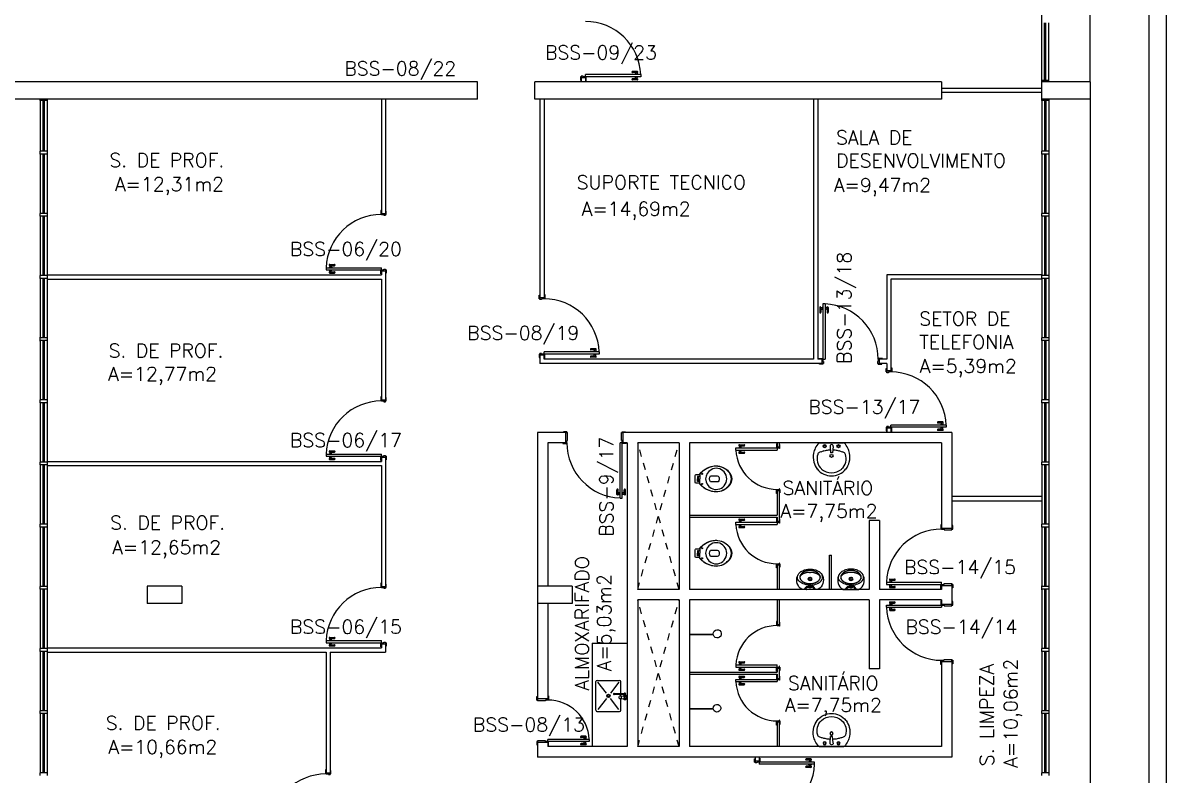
# Model space of a CAD drawing. Extents: x 272.3 to 314.2, y 193.7 to 231.5.
# Drawn here: x 297.67 to 314.22, y 205.49 to 216.38 of the extents above; entities that cross this region are included whole.
import ezdxf

# ---------------------------------------------------------------- set-up
doc = ezdxf.new("R2010")
doc.units = 0
doc.header["$LTSCALE"] = 0.01
for name, pattern in [('DASHDOT', [25.4, 12.7, -6.35, 0, -6.35]), ('HIDDEN', [9.525, 6.35, -3.175]), ('HIDDEN2', [4.7625, 3.175, -1.5875])]:
    doc.linetypes.add(name, pattern=pattern)
for name, color, linetype in [('1', 1, 'CONTINUOUS'), ('3', 2, 'CONTINUOUS'), ('ALVENARIA', 2, 'CONTINUOUS'), ('AREA', 2, 'CONTINUOUS'), ('DIVISÓRIA', 2, 'CONTINUOUS'), ('ENDEREÇO', 2, 'CONTINUOUS'), ('JANELA', 1, 'CONTINUOUS'), ('MACANETA', 2, 'CONTINUOUS'), ('MARCO', 2, 'CONTINUOUS'), ('PC', 7, 'CONTINUOUS'), ('PECAS', 2, 'CONTINUOUS'), ('PISO', 1, 'CONTINUOUS'), ('PORTA', 2, 'CONTINUOUS'), ('PROJEÇÃO', 1, 'HIDDEN'), ('TEXTO', 2, 'CONTINUOUS')]:
    doc.layers.add(name, color=color, linetype=linetype)
doc.styles.add('UNB-100', font='simplex.shx', dxfattribs={"height": 0.4})
doc.styles.add('UNB-200', font='simplex.shx', dxfattribs={"height": 0.3})

# ---------------------------------------------------------------- blocks, each defined once
blk = doc.blocks.new('MACANETA')
at = {"layer": 'MACANETA', "color": 1}
for p, q in [((-0.077, 0.052), (-0.077, 0.12)), ((-0.059, 0.052), (-0.059, 0.12)), ((-0.059, 0.075), (-0.036, 0.075)), ((-0.059, 0.052), (-0.036, 0.052)), ((-0.036, 0.044), (-0.036, 0.084)), ((-0.036, 0.084), (-0.03, 0.084)), ((-0.036, 0.044), (-0.03, 0.044)), ((0.006, 0.084), (0, 0.084)), ((0.006, 0.044), (0, 0.044)), ((0.006, 0.044), (0.006, 0.084)), ((0.029, 0.075), (0.006, 0.075)), ((0.029, 0.052), (0.006, 0.052)), ((0.029, 0.052), (0.029, 0.12)), ((0.047, 0.052), (0.047, 0.12))]:
    blk.add_line(p, q, dxfattribs=at)
for centre, start, end in [((-0.068, 0.12), 90, 180), ((-0.068, 0.052), 180, 270), ((-0.068, 0.12), 0, 90), ((-0.068, 0.052), 270, 0), ((0.038, 0.12), 90, 180), ((0.038, 0.052), 180, 270), ((0.038, 0.12), 0, 90), ((0.038, 0.052), 270, 0)]:
    blk.add_arc(centre, 0.00874, start, end, dxfattribs=at)
blk = doc.blocks.new('DOOR-80')
at = {"layer": 'PORTA'}
for p, q in [((-0.045, -0.8), (-0.045, 0)), ((-0.015, 0), (-0.045, 0)), ((-0.015, -0.8), (-0.015, 0)), ((-0.045, -0.8), (-0.015, -0.8))]:
    blk.add_line(p, q, dxfattribs=at)
at = {"layer": 'PORTA', "color": 1}
blk.add_arc((-0.015, 0), 0.8, 180, 267.8509, dxfattribs=at)
at = {"layer": 'PORTA'}
blk.add_blockref('MACANETA', (-0.015, -0.8), dxfattribs=at)
blk = doc.blocks.new('A$C6A052544')
at = {"layer": 'PC', "color": 2}
for p, q in [((0.265, 0), (0.09, 0)), ((0.242, 0.053), (0.249, 0.147)), ((0.249, 0.147), (0.279, 0.147)), ((0.249, 0.147), (0.279, 0.147)), ((0.44, 0), (0.265, 0)), ((0.287, 0.053), (0.279, 0.147))]:
    blk.add_line(p, q, dxfattribs=at)
at = {"layer": 'PC', "color": 1}
for centre, radius in [((0.265, 0.19), 0.0225), ((0.164, 0.049), 0.015), ((0.364, 0.049), 0.015)]:
    blk.add_circle(centre, radius, dxfattribs=at)
at = {"layer": 'PC', "color": 2}
for centre in [(0.164, 0.049), (0.364, 0.049)]:
    blk.add_circle(centre, 0.0225, dxfattribs=at)
for centre, radius, start, end in [((0.283, 0.212), 0.283, 143.5759, 166.077), ((0.248, 0.233), 0.242, 112.9756, 142.6811), ((0.253, 0.233), 0.199, 132.5387, 166.3801), ((0.263, 0.217), 0.218, 89.5084, 131.6465), ((0.264, 0.213), 0.267, 89.755, 114.448), ((0.266, 0.213), 0.267, 65.552, 90.245), ((0.267, 0.217), 0.218, 48.3535, 90.4916), ((0.282, 0.233), 0.242, 37.3189, 67.0244), ((0.276, 0.233), 0.199, 13.6199, 47.4613), ((0.246, 0.212), 0.283, 13.923, 36.4241), ((0.308, 0.208), 0.309, 166.5171, 190.8389), ((0.255, 0.233), 0.201, 166.6319, 198.9909), ((0.102, 0.178), 0.039, 194.4492, 220.5012), ((0.427, 0.178), 0.039, 319.4988, 345.5508), ((0.274, 0.233), 0.201, 341.0091, 13.3681), ((0.221, 0.208), 0.309, 349.1611, 13.4829), ((0.327, 0.217), 0.329, 191.7639, 204.6142), ((0.296, 0.207), 0.297, 205.4395, 223.1578), ((0.105, 0.182), 0.0439, 222.0627, 243.6798), ((0.089, 0.011), 0.0113, 216.6083, 274.9362), ((0.146, 0.259), 0.132, 242.7105, 252.8041), ((0.254, 0.523), 0.416, 249.3524, 256.1775), ((0.27, 0.578), 0.473, 255.9168, 263.3055), ((0.262, 0.483), 0.378, 262.7649, 267.5591), ((0.264, 0.049), 0.0225, 171.2026, 8.7974), ((0.267, 0.483), 0.378, 272.3442, 277.2351), ((0.259, 0.578), 0.473, 276.6945, 284.0832), ((0.275, 0.523), 0.416, 283.8225, 290.6476), ((0.383, 0.259), 0.132, 287.1959, 297.2895), ((0.441, 0.011), 0.0113, 265.0638, 323.3917), ((0.424, 0.182), 0.0439, 296.3202, 317.9373), ((0.233, 0.207), 0.297, 316.8422, 334.5605), ((0.202, 0.217), 0.329, 335.3858, 348.2361)]:
    blk.add_arc(centre, radius, start, end, dxfattribs=at)
blk = doc.blocks.new('DOOR80')
at = {"layer": 'PORTA'}
for p, q in [((0.015, -0.8), (0.015, 0)), ((0.015, 0), (0.045, 0)), ((0.045, -0.8), (0.045, 0)), ((0.045, -0.8), (0.015, -0.8))]:
    blk.add_line(p, q, dxfattribs=at)
at = {"layer": 'PORTA', "color": 1}
blk.add_arc((0.015, 0), 0.8, 272.1491, 0, dxfattribs=at)
at = {"layer": 'PORTA'}
blk.add_blockref('MACANETA', (0.045, -0.8), dxfattribs=at)
blk = doc.blocks.new('DOOR60')
at = {"layer": 'PORTA'}
for p, q in [((0.015, -0.6), (0.015, 0)), ((0.015, 0), (0.045, 0)), ((0.045, -0.6), (0.045, 0)), ((0.045, -0.6), (0.015, -0.6))]:
    blk.add_line(p, q, dxfattribs=at)
at = {"layer": 'PORTA', "color": 1}
blk.add_arc((0.015, 0), 0.6, 272.866, 0, dxfattribs=at)
at = {"layer": 'PORTA'}
blk.add_blockref('MACANETA', (0.045, -0.6), dxfattribs=at)
blk = doc.blocks.new('A$C023E1D0A')
at = {"layer": 'PC', "color": 1}
for p, q in [((0.1, 0.48), (0.1, 0.297)), ((0.2, 0.5), (0.12, 0.5)), ((0.13, 0.47), (0.267, 0.293)), ((0.48, 0.5), (0.2, 0.5)), ((0.333, 0.293), (0.47, 0.47)), ((0.5, 0.48), (0.5, 0.02)), ((0.023, 0.258), (0.023, 0.228)), ((0.2, 0.223), (0.034, 0.223)), ((0.2, 0.213), (0.034, 0.213)), ((0.043, 0.29), (0.051, 0.29)), ((0.043, 0.247), (0.043, 0.229)), ((0.047, 0.281), (0.049, 0.287)), ((0.047, 0.273), (0.047, 0.281)), ((0.047, 0.265), (0.047, 0.273)), ((0.049, 0.259), (0.047, 0.265)), ((0.049, 0.287), (0.053, 0.292)), ((0.053, 0.254), (0.049, 0.259)), ((0.053, 0.292), (0.056, 0.293)), ((0.056, 0.253), (0.053, 0.254)), ((0.111, 0.298), (0.056, 0.293)), ((0.111, 0.248), (0.056, 0.253)), ((0.094, 0.273), (0.096, 0.283)), ((0.096, 0.263), (0.094, 0.273)), ((0.096, 0.283), (0.099, 0.291)), ((0.099, 0.256), (0.096, 0.263)), ((0.099, 0.291), (0.105, 0.296)), ((0.105, 0.25), (0.099, 0.256)), ((0.1, 0.249), (0.1, 0.223)), ((0.1, 0.213), (0.1, 0.02)), ((0.105, 0.296), (0.111, 0.298)), ((0.111, 0.248), (0.105, 0.25)), ((0.111, 0.298), (0.117, 0.296)), ((0.117, 0.25), (0.111, 0.248)), ((0.117, 0.296), (0.123, 0.291)), ((0.123, 0.256), (0.117, 0.25)), ((0.123, 0.291), (0.127, 0.283)), ((0.127, 0.263), (0.123, 0.256)), ((0.127, 0.283), (0.128, 0.273)), ((0.128, 0.273), (0.127, 0.263)), ((0.13, 0.03), (0.267, 0.207)), ((0.211, 0.223), (0.2, 0.223)), ((0.211, 0.213), (0.2, 0.213)), ((0.333, 0.207), (0.47, 0.03)), ((0.2, 0), (0.12, 0)), ((0.48, 0), (0.2, 0))]:
    blk.add_line(p, q, dxfattribs=at)
for radius in [0.0266, 0.0163]:
    blk.add_circle((0.3, 0.25), radius, dxfattribs=at)
for centre, radius, start, end in [((0.12, 0.48), 0.02, 90, 180), ((0.48, 0.48), 0.02, 360, 90), ((0.034, 0.273), 0.0349, 36.1705, 252.2568), ((0.034, 0.273), 0.0189, 62.7367, 235.7375), ((0.034, 0.218), 0.0145, 20.161, 339.839), ((0.034, 0.218), 0.005, 90.0037, 269.9963), ((0.053, 0.247), 0.01, 102.8285, 180), ((0.034, 0.273), 0.0349, 285.5373, 323.9987), ((0.211, 0.218), 0.00738, 222.6559, 137.3441), ((0.211, 0.218), 0.005, 269.9935, 90.0065), ((0.12, 0.02), 0.02, 180, 270), ((0.48, 0.02), 0.02, 270, 360)]:
    blk.add_arc(centre, radius, start, end, dxfattribs=at)
blk = doc.blocks.new('A$C0E8C2533')
at = {"layer": '1'}
for points in [[(0.46, 0.256, 0.139044), (0.458, 0.261, 0.064585), (0.397, 0.315, 0.117724), (0.254, 0.369, 0.055952), (0.201, 0.369, 0.107706), (0.102, 0.335, 0.08812), (0.034, 0.274, 0.163345), (0.005, 0.187), (0.005, 0.186, 0.163345), (0.034, 0.099, 0.08812), (0.102, 0.038, 0.107706), (0.201, 0.004, 0.055952), (0.254, 0.004, 0.117724), (0.397, 0.058, 0.064585), (0.458, 0.112, 0.139044), (0.46, 0.117)], [(0.46, 0.23, 0.380199), (0.468, 0.222), (0.479, 0.222, 0.087349), (0.483, 0.223, -0.172037), (0.492, 0.224, -0.102747), (0.494, 0.222, -0.167994), (0.495, 0.218), (0.495, 0.186)], [(0.46, 0.143, -0.380199), (0.468, 0.15), (0.479, 0.15, -0.087349), (0.483, 0.149, 0.172037), (0.492, 0.149, 0.102747), (0.494, 0.151, 0.167994), (0.495, 0.155), (0.495, 0.186)]]:
    blk.add_lwpolyline(points, format="xyb", dxfattribs=at)
blk.add_lwpolyline([(0.188, 0.156, -0.183333), (0.188, 0.216, -0.302776), (0.21, 0.231), (0.306, 0.231, -0.370787), (0.306, 0.142), (0.21, 0.142, -0.302776)], format="xyb", close=True, dxfattribs=at)
blk.add_lwpolyline([(0.484, 0.222), (0.484, 0.186), (0.484, 0.151)], dxfattribs=at)
at = {"layer": '3', "color": 2}
for points in [[(0.457, 0.104, -0.059368), (0.4, 0.054, -0.082654), (0.3, 0.008, -0.104255), (0.2, 0, -0.107708), (0.1, 0.034, -0.088187), (0.03, 0.096, -0.163426), (0, 0.186, -0.163426), (0.03, 0.276, -0.088187), (0.1, 0.339, -0.107708), (0.2, 0.373, -0.104255), (0.3, 0.364, -0.082654), (0.4, 0.318, -0.059368), (0.457, 0.268, -0.207706), (0.46, 0.261), (0.46, 0.256), (0.46, 0.249), (0.518, 0.249, -0.402093), (0.53, 0.238), (0.53, 0.186), (0.53, 0.135, -0.402093), (0.518, 0.124), (0.46, 0.124), (0.46, 0.117), (0.46, 0.112, -0.207706)], [(0.378, 0.186, 0.268395), (0.3, 0.32, 0.179674), (0.2, 0.337, 0.170707), (0.11, 0.286, 0.179561), (0.073, 0.186, 0.179561), (0.11, 0.086, 0.170707), (0.2, 0.035, 0.179674), (0.3, 0.053, 0.268395)]]:
    blk.add_lwpolyline(points, format="xyb", close=True, dxfattribs=at)
for points in [[(0.46, 0.249), (0.46, 0.186)], [(0.46, 0.124), (0.46, 0.186)]]:
    blk.add_lwpolyline(points, dxfattribs=at)
for centre in [(0.43, 0.259), (0.43, 0.113)]:
    blk.add_circle(centre, 0.0075, dxfattribs=at)
blk = doc.blocks.new('DOOR-60')
at = {"layer": 'PORTA'}
for p, q in [((-0.045, -0.6), (-0.045, 0)), ((-0.015, 0), (-0.045, 0)), ((-0.015, -0.6), (-0.015, 0)), ((-0.045, -0.6), (-0.015, -0.6))]:
    blk.add_line(p, q, dxfattribs=at)
at = {"layer": 'PORTA', "color": 1}
blk.add_arc((-0.015, 0), 0.6, 180, 267.134, dxfattribs=at)
at = {"layer": 'PORTA'}
blk.add_blockref('MACANETA', (-0.015, -0.6), dxfattribs=at)

msp = doc.modelspace()

# ---------------------------------------------------------------- linework, layer by layer
at = {"layer": 'ALVENARIA'}
for p, q in [((304.254, 215.528), (297.324, 215.528)), ((304.254, 215.278), (304.254, 215.528)), ((305.084, 215.278), (305.084, 215.528)), ((310.974, 215.528), (305.084, 215.528)), ((310.974, 215.528), (310.974, 215.278)), ((312.424, 215.278), (312.424, 215.548)), ((313.124, 215.528), (312.424, 215.528)), ((313.124, 215.528), (313.124, 215.278)), ((304.254, 215.278), (297.324, 215.278)), ((310.974, 215.278), (305.084, 215.278)), ((313.124, 215.278), (312.424, 215.278)), ((305.124, 210.453), (305.124, 206.593)), ((305.534, 210.453), (305.124, 210.453)), ((305.534, 210.303), (305.534, 210.453)), ((311.124, 210.453), (306.364, 210.453)), ((306.364, 210.303), (306.364, 210.453)), ((311.124, 210.453), (311.124, 209.068)), ((305.274, 210.303), (305.274, 208.228)), ((305.534, 210.303), (305.274, 210.303)), ((306.424, 210.303), (306.364, 210.303)), ((306.424, 210.303), (306.424, 205.903)), ((306.574, 210.303), (306.574, 208.178)), ((307.174, 210.303), (306.574, 210.303)), ((307.174, 210.303), (307.174, 208.178)), ((310.974, 210.303), (307.324, 210.303)), ((307.324, 210.303), (307.324, 208.178)), ((310.974, 210.303), (310.974, 209.068)), ((309.924, 209.178), (309.924, 208.178)), ((310.074, 209.178), (309.924, 209.178)), ((310.074, 209.178), (310.074, 208.178)), ((310.974, 209.068), (311.124, 209.068)), ((299.974, 208.228), (299.474, 208.228)), ((299.474, 208.228), (299.474, 207.978)), ((299.974, 208.228), (299.974, 207.978)), ((305.124, 208.228), (305.124, 207.978)), ((305.624, 208.228), (305.124, 208.228)), ((305.624, 208.228), (305.624, 207.978)), ((310.974, 208.238), (311.124, 208.238)), ((310.974, 208.238), (310.974, 208.178)), ((311.124, 208.238), (311.124, 207.968)), ((307.174, 208.178), (306.574, 208.178)), ((309.924, 208.178), (307.324, 208.178)), ((310.974, 208.178), (310.074, 208.178)), ((299.974, 207.978), (299.474, 207.978)), ((305.624, 207.978), (305.124, 207.978)), ((305.274, 207.978), (305.274, 206.593)), ((306.574, 208.028), (306.574, 205.903)), ((307.174, 208.028), (306.574, 208.028)), ((307.174, 208.028), (307.174, 205.903)), ((307.324, 208.028), (307.324, 205.903)), ((309.924, 208.028), (307.324, 208.028)), ((309.924, 208.028), (309.924, 207.028)), ((310.974, 208.028), (310.074, 208.028)), ((310.074, 208.028), (310.074, 207.028)), ((310.974, 208.028), (310.974, 207.968)), ((310.974, 207.968), (311.124, 207.968)), ((305.915, 207.403), (305.915, 205.903)), ((305.915, 207.403), (306.424, 207.403)), ((310.974, 207.138), (310.974, 205.903)), ((310.974, 207.138), (311.124, 207.138)), ((311.124, 207.138), (311.124, 205.753)), ((310.074, 207.028), (309.924, 207.028)), ((305.274, 206.593), (305.124, 206.593)), ((305.274, 205.963), (305.124, 205.963)), ((305.124, 205.963), (305.124, 205.753)), ((305.274, 205.963), (305.274, 205.903)), ((306.424, 205.903), (305.274, 205.903)), ((307.174, 205.903), (306.574, 205.903)), ((310.974, 205.903), (307.324, 205.903)), ((311.124, 205.753), (305.124, 205.753))]:
    msp.add_line(p, q, dxfattribs=at)
at = {"layer": 'DIVISÓRIA'}
for p, q in [((305.758, 215.603), (305.748, 215.603)), ((305.748, 215.603), (305.748, 215.553)), ((305.748, 215.553), (305.758, 215.553)), ((305.783, 215.613), (305.758, 215.613)), ((305.758, 215.613), (305.758, 215.603)), ((305.758, 215.588), (305.758, 215.603)), ((305.818, 215.588), (305.758, 215.588)), ((305.758, 215.588), (305.758, 215.528)), ((305.783, 215.603), (305.783, 215.613)), ((305.818, 215.603), (305.783, 215.603)), ((305.818, 215.593), (305.818, 215.603)), ((305.828, 215.593), (305.818, 215.593)), ((305.818, 215.588), (305.818, 215.593)), ((305.818, 215.588), (305.818, 215.528)), ((305.818, 215.543), (305.828, 215.543)), ((305.828, 215.543), (305.828, 215.593)), ((312.424, 215.435), (310.974, 215.435)), ((312.424, 215.375), (310.974, 215.375)), ((302.864, 215.278), (302.864, 213.623)), ((302.924, 215.278), (302.924, 213.623)), ((305.158, 215.278), (305.158, 212.403)), ((305.218, 215.278), (305.218, 212.403)), ((309.121, 215.278), (309.121, 211.513)), ((309.181, 215.278), (309.181, 211.513)), ((302.854, 213.668), (302.854, 213.618)), ((302.864, 213.668), (302.854, 213.668)), ((302.854, 213.618), (302.864, 213.618)), ((302.864, 213.623), (302.864, 213.618)), ((302.864, 213.623), (302.924, 213.623)), ((302.864, 213.618), (302.864, 213.608)), ((302.864, 213.608), (302.899, 213.608)), ((302.899, 213.608), (302.899, 213.598)), ((302.899, 213.598), (302.924, 213.598)), ((302.934, 213.658), (302.924, 213.658)), ((302.924, 213.623), (302.924, 213.608)), ((302.924, 213.608), (302.934, 213.608)), ((302.924, 213.598), (302.924, 213.608)), ((302.934, 213.608), (302.934, 213.658)), ((298.024, 212.733), (302.864, 212.733)), ((298.024, 212.673), (302.864, 212.673)), ((302.854, 212.798), (302.864, 212.798)), ((302.854, 212.748), (302.854, 212.798)), ((302.864, 212.748), (302.854, 212.748)), ((302.864, 212.808), (302.899, 212.808)), ((302.864, 212.798), (302.864, 212.808)), ((302.864, 212.793), (302.864, 212.798)), ((302.864, 212.793), (302.864, 212.733)), ((302.864, 212.793), (302.924, 212.793)), ((302.864, 212.673), (302.864, 210.923)), ((302.899, 212.818), (302.924, 212.818)), ((302.899, 212.808), (302.899, 212.818)), ((302.924, 212.818), (302.924, 212.808)), ((302.924, 212.793), (302.924, 212.808)), ((302.924, 212.808), (302.934, 212.808)), ((302.924, 212.793), (302.924, 210.923)), ((302.934, 212.758), (302.924, 212.758)), ((302.934, 212.808), (302.934, 212.758)), ((310.181, 212.733), (310.181, 211.513)), ((312.424, 212.733), (310.181, 212.733)), ((310.241, 212.673), (310.241, 211.343)), ((312.424, 212.673), (310.241, 212.673)), ((305.148, 212.438), (305.158, 212.438)), ((305.148, 212.388), (305.148, 212.438)), ((305.158, 212.388), (305.148, 212.388)), ((305.158, 212.403), (305.158, 212.388)), ((305.218, 212.403), (305.158, 212.403)), ((305.158, 212.378), (305.158, 212.388)), ((305.183, 212.378), (305.158, 212.378)), ((305.183, 212.388), (305.183, 212.378)), ((305.218, 212.388), (305.183, 212.388)), ((305.218, 212.448), (305.228, 212.448)), ((305.218, 212.403), (305.218, 212.398)), ((305.218, 212.398), (305.218, 212.388)), ((305.228, 212.398), (305.218, 212.398)), ((305.228, 212.448), (305.228, 212.398)), ((305.148, 211.588), (305.148, 211.538)), ((305.158, 211.588), (305.148, 211.588)), ((305.148, 211.538), (305.158, 211.538)), ((305.158, 211.598), (305.158, 211.588)), ((305.183, 211.598), (305.158, 211.598)), ((305.158, 211.573), (305.158, 211.588)), ((305.218, 211.573), (305.158, 211.573)), ((305.158, 211.573), (305.158, 211.453)), ((305.183, 211.588), (305.183, 211.598)), ((305.218, 211.588), (305.183, 211.588)), ((305.218, 211.578), (305.218, 211.588)), ((305.218, 211.573), (305.218, 211.578)), ((305.228, 211.578), (305.218, 211.578)), ((305.218, 211.513), (305.218, 211.573)), ((305.218, 211.528), (305.228, 211.528)), ((309.121, 211.513), (305.218, 211.513)), ((305.228, 211.528), (305.228, 211.578)), ((309.241, 211.513), (309.181, 211.513)), ((309.196, 211.513), (309.196, 211.523)), ((309.196, 211.523), (309.246, 211.523)), ((309.241, 211.513), (309.241, 211.453)), ((309.241, 211.513), (309.246, 211.513)), ((309.246, 211.523), (309.246, 211.513)), ((309.246, 211.513), (309.256, 211.513)), ((309.256, 211.513), (309.256, 211.478)), ((310.066, 211.513), (310.056, 211.513)), ((310.056, 211.513), (310.056, 211.478)), ((310.116, 211.523), (310.066, 211.523)), ((310.066, 211.523), (310.066, 211.513)), ((310.071, 211.513), (310.066, 211.513)), ((310.181, 211.513), (310.071, 211.513)), ((310.071, 211.513), (310.071, 211.453)), ((310.116, 211.513), (310.116, 211.523)), ((309.241, 211.453), (305.158, 211.453)), ((309.206, 211.443), (309.206, 211.453)), ((309.256, 211.443), (309.206, 211.443)), ((309.241, 211.453), (309.256, 211.453)), ((309.256, 211.478), (309.266, 211.478)), ((309.266, 211.453), (309.256, 211.453)), ((309.256, 211.453), (309.256, 211.443)), ((309.266, 211.478), (309.266, 211.453)), ((310.056, 211.478), (310.046, 211.478)), ((310.046, 211.478), (310.046, 211.453)), ((310.046, 211.453), (310.056, 211.453)), ((310.056, 211.453), (310.056, 211.443)), ((310.071, 211.453), (310.056, 211.453)), ((310.056, 211.443), (310.106, 211.443)), ((310.181, 211.453), (310.071, 211.453)), ((310.106, 211.443), (310.106, 211.453)), ((310.171, 211.328), (310.171, 211.378)), ((310.171, 211.378), (310.181, 211.378)), ((310.181, 211.453), (310.181, 211.343)), ((310.241, 211.388), (310.251, 211.388)), ((310.251, 211.388), (310.251, 211.338)), ((310.181, 211.328), (310.171, 211.328)), ((310.241, 211.343), (310.181, 211.343)), ((310.181, 211.343), (310.181, 211.328)), ((310.181, 211.318), (310.181, 211.328)), ((310.206, 211.318), (310.181, 211.318)), ((310.241, 211.328), (310.206, 211.328)), ((310.206, 211.328), (310.206, 211.318)), ((310.241, 211.343), (310.241, 211.338)), ((310.251, 211.338), (310.241, 211.338)), ((310.241, 211.338), (310.241, 211.328)), ((302.854, 210.968), (302.854, 210.918)), ((302.864, 210.968), (302.854, 210.968)), ((302.854, 210.918), (302.864, 210.918)), ((302.864, 210.923), (302.864, 210.918)), ((302.864, 210.923), (302.924, 210.923)), ((302.864, 210.918), (302.864, 210.908)), ((302.864, 210.908), (302.899, 210.908)), ((302.899, 210.908), (302.899, 210.898)), ((302.899, 210.898), (302.924, 210.898)), ((302.934, 210.958), (302.924, 210.958)), ((302.924, 210.923), (302.924, 210.908)), ((302.924, 210.908), (302.934, 210.908)), ((302.924, 210.898), (302.924, 210.908)), ((302.934, 210.908), (302.934, 210.958)), ((310.181, 210.528), (310.171, 210.528)), ((310.171, 210.528), (310.171, 210.478)), ((310.206, 210.538), (310.181, 210.538)), ((310.181, 210.538), (310.181, 210.528)), ((310.181, 210.513), (310.181, 210.528)), ((310.206, 210.528), (310.206, 210.538)), ((310.241, 210.528), (310.206, 210.528)), ((310.241, 210.518), (310.241, 210.528)), ((310.251, 210.518), (310.241, 210.518)), ((310.241, 210.513), (310.241, 210.518)), ((310.251, 210.468), (310.251, 210.518)), ((310.171, 210.478), (310.181, 210.478)), ((310.241, 210.513), (310.181, 210.513)), ((310.181, 210.513), (310.181, 210.453)), ((310.241, 210.513), (310.241, 210.453)), ((310.241, 210.468), (310.251, 210.468)), ((308.594, 210.288), (308.584, 210.288)), ((308.584, 210.288), (308.584, 210.238)), ((308.584, 210.238), (308.594, 210.238)), ((308.594, 210.303), (308.594, 210.243)), ((308.594, 210.243), (308.624, 210.243)), ((308.594, 210.243), (308.594, 210.238)), ((308.594, 210.238), (308.594, 210.228)), ((308.594, 210.228), (308.629, 210.228)), ((308.624, 210.303), (308.624, 210.243)), ((308.634, 210.278), (308.624, 210.278)), ((308.624, 210.243), (308.624, 210.228)), ((308.624, 210.218), (308.624, 210.228)), ((308.624, 210.228), (308.634, 210.228)), ((308.629, 210.218), (308.624, 210.218)), ((308.629, 210.228), (308.629, 210.218)), ((308.634, 210.228), (308.634, 210.278)), ((298.024, 210.033), (302.864, 210.033)), ((302.854, 210.098), (302.864, 210.098)), ((302.854, 210.048), (302.854, 210.098)), ((302.864, 210.048), (302.854, 210.048)), ((302.864, 210.108), (302.899, 210.108)), ((302.864, 210.098), (302.864, 210.108)), ((302.864, 210.093), (302.864, 210.098)), ((302.864, 210.093), (302.864, 210.033)), ((302.864, 210.093), (302.924, 210.093)), ((302.899, 210.118), (302.924, 210.118)), ((302.899, 210.108), (302.899, 210.118)), ((302.924, 210.118), (302.924, 210.108)), ((302.924, 210.093), (302.924, 210.108)), ((302.924, 210.108), (302.934, 210.108)), ((302.924, 210.093), (302.924, 208.198)), ((302.934, 210.058), (302.924, 210.058)), ((302.934, 210.108), (302.934, 210.058)), ((298.024, 209.973), (302.864, 209.973)), ((302.864, 209.973), (302.864, 208.223)), ((308.584, 209.568), (308.584, 209.618)), ((308.584, 209.618), (308.594, 209.618)), ((308.594, 209.568), (308.584, 209.568)), ((308.594, 209.618), (308.594, 209.628)), ((308.594, 209.628), (308.629, 209.628)), ((308.594, 209.613), (308.594, 209.618)), ((308.594, 209.613), (308.624, 209.613)), ((308.594, 209.613), (308.594, 209.256)), ((308.629, 209.638), (308.624, 209.638)), ((308.624, 209.638), (308.624, 209.628)), ((308.624, 209.628), (308.634, 209.628)), ((308.624, 209.613), (308.624, 209.628)), ((308.624, 209.613), (308.624, 209.166)), ((308.634, 209.578), (308.624, 209.578)), ((308.629, 209.628), (308.629, 209.638)), ((308.634, 209.628), (308.634, 209.578)), ((312.424, 209.523), (311.124, 209.523)), ((311.124, 209.463), (312.424, 209.463)), ((307.324, 209.256), (308.594, 209.256)), ((307.324, 209.226), (308.594, 209.226)), ((308.594, 209.211), (308.584, 209.211)), ((308.584, 209.211), (308.584, 209.161)), ((308.594, 209.226), (308.594, 209.166)), ((308.634, 209.201), (308.624, 209.201)), ((308.634, 209.151), (308.634, 209.201)), ((308.584, 209.161), (308.594, 209.161)), ((308.594, 209.166), (308.624, 209.166)), ((308.594, 209.166), (308.594, 209.161)), ((308.594, 209.161), (308.594, 209.151)), ((308.594, 209.151), (308.629, 209.151)), ((308.624, 209.166), (308.624, 209.151)), ((308.624, 209.141), (308.624, 209.151)), ((308.624, 209.151), (308.634, 209.151)), ((308.629, 209.141), (308.624, 209.141)), ((308.629, 209.151), (308.629, 209.141)), ((308.584, 208.491), (308.584, 208.541)), ((308.584, 208.541), (308.594, 208.541)), ((308.594, 208.541), (308.594, 208.551)), ((308.594, 208.551), (308.629, 208.551)), ((308.594, 208.536), (308.594, 208.541)), ((308.594, 208.536), (308.624, 208.536)), ((308.594, 208.536), (308.594, 208.178)), ((308.629, 208.561), (308.624, 208.561)), ((308.624, 208.561), (308.624, 208.551)), ((308.624, 208.551), (308.634, 208.551)), ((308.624, 208.536), (308.624, 208.551)), ((308.624, 208.536), (308.624, 208.178)), ((308.629, 208.551), (308.629, 208.561)), ((308.634, 208.551), (308.634, 208.501)), ((309.351, 208.178), (309.351, 208.678)), ((309.351, 208.678), (309.381, 208.678)), ((309.381, 208.178), (309.381, 208.678)), ((308.594, 208.491), (308.584, 208.491)), ((308.634, 208.501), (308.624, 208.501)), ((302.854, 208.268), (302.854, 208.218)), ((302.864, 208.268), (302.854, 208.268)), ((302.854, 208.218), (302.864, 208.218)), ((302.864, 208.223), (302.864, 208.218)), ((302.864, 208.223), (302.924, 208.223)), ((302.864, 208.218), (302.864, 208.208)), ((302.864, 208.208), (302.899, 208.208)), ((302.899, 208.208), (302.899, 208.198)), ((302.934, 208.258), (302.924, 208.258)), ((302.924, 208.223), (302.924, 208.208)), ((302.924, 208.208), (302.934, 208.208)), ((302.924, 208.198), (302.924, 208.208)), ((302.934, 208.208), (302.934, 208.258)), ((302.899, 208.198), (302.924, 208.198)), ((308.594, 208.028), (308.594, 207.671)), ((308.624, 208.028), (308.624, 207.671)), ((308.594, 207.716), (308.584, 207.716)), ((308.584, 207.716), (308.584, 207.666)), ((308.634, 207.706), (308.624, 207.706)), ((308.634, 207.656), (308.634, 207.706)), ((308.584, 207.666), (308.594, 207.666)), ((308.594, 207.671), (308.624, 207.671)), ((308.594, 207.671), (308.594, 207.666)), ((308.594, 207.666), (308.594, 207.656)), ((308.594, 207.656), (308.629, 207.656)), ((308.624, 207.671), (308.624, 207.656)), ((308.624, 207.646), (308.624, 207.656)), ((308.624, 207.656), (308.634, 207.656)), ((308.629, 207.646), (308.624, 207.646)), ((308.629, 207.656), (308.629, 207.646)), ((302.854, 207.398), (302.864, 207.398)), ((302.854, 207.348), (302.854, 207.398)), ((302.864, 207.408), (302.899, 207.408)), ((302.864, 207.398), (302.864, 207.408)), ((302.864, 207.393), (302.864, 207.398)), ((302.864, 207.393), (302.864, 207.333)), ((302.864, 207.393), (302.924, 207.393)), ((302.899, 207.418), (302.924, 207.418)), ((302.899, 207.408), (302.899, 207.418)), ((302.924, 207.418), (302.924, 207.408)), ((302.924, 207.418), (302.924, 207.273)), ((302.924, 207.393), (302.924, 207.408)), ((302.924, 207.408), (302.934, 207.408)), ((302.934, 207.408), (302.934, 207.358)), ((298.024, 207.333), (302.864, 207.333)), ((298.024, 207.273), (302.064, 207.273)), ((302.064, 207.273), (302.064, 205.523)), ((302.124, 207.273), (302.124, 205.523)), ((302.124, 207.273), (302.924, 207.273)), ((302.864, 207.348), (302.854, 207.348)), ((302.934, 207.358), (302.924, 207.358)), ((308.584, 206.996), (308.584, 207.046)), ((308.584, 207.046), (308.594, 207.046)), ((308.594, 207.046), (308.594, 207.056)), ((308.594, 207.056), (308.629, 207.056)), ((308.594, 207.041), (308.594, 207.046)), ((308.594, 207.041), (308.624, 207.041)), ((308.594, 207.041), (308.594, 206.981)), ((308.629, 207.066), (308.624, 207.066)), ((308.624, 207.066), (308.624, 207.056)), ((308.624, 207.056), (308.634, 207.056)), ((308.624, 207.041), (308.624, 207.056)), ((308.624, 207.041), (308.624, 206.891)), ((308.629, 207.056), (308.629, 207.066)), ((308.634, 207.056), (308.634, 207.006)), ((307.324, 206.981), (308.594, 206.981)), ((307.324, 206.951), (308.594, 206.951)), ((308.594, 206.996), (308.584, 206.996)), ((308.594, 206.936), (308.584, 206.936)), ((308.584, 206.936), (308.584, 206.886)), ((308.584, 206.886), (308.594, 206.886)), ((308.594, 206.951), (308.594, 206.891)), ((308.594, 206.891), (308.624, 206.891)), ((308.594, 206.891), (308.594, 206.886)), ((308.594, 206.886), (308.594, 206.876)), ((308.594, 206.876), (308.629, 206.876)), ((308.634, 207.006), (308.624, 207.006)), ((308.634, 206.926), (308.624, 206.926)), ((308.624, 206.891), (308.624, 206.876)), ((308.624, 206.866), (308.624, 206.876)), ((308.624, 206.876), (308.634, 206.876)), ((308.629, 206.876), (308.629, 206.866)), ((308.634, 206.876), (308.634, 206.926)), ((308.629, 206.866), (308.624, 206.866)), ((308.584, 206.216), (308.584, 206.266)), ((308.584, 206.266), (308.594, 206.266)), ((308.594, 206.216), (308.584, 206.216)), ((308.594, 206.266), (308.594, 206.276)), ((308.594, 206.276), (308.629, 206.276)), ((308.594, 206.261), (308.594, 206.266)), ((308.594, 206.261), (308.624, 206.261)), ((308.594, 206.261), (308.594, 205.903)), ((308.629, 206.286), (308.624, 206.286)), ((308.624, 206.286), (308.624, 206.276)), ((308.624, 206.276), (308.634, 206.276)), ((308.624, 206.261), (308.624, 206.276)), ((308.624, 206.261), (308.624, 205.903)), ((308.634, 206.226), (308.624, 206.226)), ((308.629, 206.276), (308.629, 206.286)), ((308.634, 206.276), (308.634, 206.226)), ((308.264, 205.678), (308.264, 205.728)), ((308.264, 205.728), (308.274, 205.728)), ((308.274, 205.753), (308.274, 205.693)), ((308.334, 205.753), (308.334, 205.693)), ((308.334, 205.738), (308.344, 205.738)), ((308.344, 205.738), (308.344, 205.688)), ((302.054, 205.568), (302.054, 205.518)), ((302.064, 205.568), (302.054, 205.568)), ((302.134, 205.558), (302.124, 205.558)), ((302.134, 205.508), (302.134, 205.558)), ((308.274, 205.678), (308.264, 205.678)), ((308.334, 205.693), (308.274, 205.693)), ((308.274, 205.693), (308.274, 205.678)), ((308.274, 205.668), (308.274, 205.678)), ((308.299, 205.668), (308.274, 205.668)), ((308.334, 205.678), (308.299, 205.678)), ((308.299, 205.678), (308.299, 205.668)), ((308.334, 205.693), (308.334, 205.688)), ((308.344, 205.688), (308.334, 205.688)), ((308.334, 205.688), (308.334, 205.678)), ((302.054, 205.518), (302.064, 205.518)), ((302.064, 205.523), (302.064, 205.518)), ((302.064, 205.523), (302.124, 205.523)), ((302.064, 205.518), (302.064, 205.508)), ((302.064, 205.508), (302.099, 205.508)), ((302.099, 205.508), (302.099, 205.498)), ((302.099, 205.498), (302.124, 205.498)), ((302.124, 205.523), (302.124, 205.508)), ((302.124, 205.508), (302.134, 205.508)), ((302.124, 205.498), (302.124, 205.508))]:
    msp.add_line(p, q, dxfattribs=at)
at = {"layer": 'JANELA'}
for p, q in [((312.424, 215.548), (312.424, 218.533)), ((312.464, 215.548), (312.464, 216.383)), ((312.484, 215.548), (312.484, 216.383)), ((312.524, 215.548), (312.524, 216.383)), ((312.424, 215.548), (312.424, 215.528)), ((312.524, 215.548), (312.424, 215.548)), ((312.524, 215.528), (312.524, 215.548)), ((297.924, 215.258), (297.924, 215.278)), ((298.024, 215.258), (297.924, 215.258)), ((297.924, 215.258), (297.924, 214.523)), ((297.964, 215.258), (297.964, 214.523)), ((297.984, 215.258), (297.984, 214.523)), ((298.024, 215.278), (298.024, 215.258)), ((298.024, 215.258), (298.024, 214.523)), ((312.424, 215.258), (312.424, 215.278)), ((312.524, 215.258), (312.424, 215.258)), ((312.424, 215.258), (312.424, 214.523)), ((312.464, 215.258), (312.464, 214.523)), ((312.484, 215.258), (312.484, 214.523)), ((312.524, 215.278), (312.524, 215.258)), ((312.524, 215.258), (312.524, 214.523)), ((298.024, 214.523), (297.924, 214.523)), ((297.924, 214.483), (297.924, 214.523)), ((298.024, 214.523), (298.024, 214.483)), ((312.424, 214.483), (312.424, 214.523)), ((312.524, 214.523), (312.424, 214.523)), ((312.524, 214.523), (312.524, 214.483)), ((297.924, 214.483), (297.924, 213.623)), ((298.024, 214.483), (297.924, 214.483)), ((297.964, 214.483), (297.964, 213.623)), ((297.984, 214.483), (297.984, 213.623)), ((298.024, 214.483), (298.024, 213.623)), ((312.524, 214.483), (312.424, 214.483)), ((312.424, 214.483), (312.424, 213.623)), ((312.464, 214.483), (312.464, 213.623)), ((312.484, 214.483), (312.484, 213.623)), ((312.524, 214.483), (312.524, 213.623)), ((298.024, 213.623), (297.924, 213.623)), ((297.924, 213.583), (297.924, 213.623)), ((298.024, 213.583), (297.924, 213.583)), ((297.924, 213.583), (297.924, 212.723)), ((297.964, 213.583), (297.964, 212.723)), ((297.984, 213.583), (297.984, 212.723)), ((298.024, 213.623), (298.024, 213.583)), ((298.024, 213.583), (298.024, 212.723)), ((312.424, 213.583), (312.424, 213.623)), ((312.524, 213.623), (312.424, 213.623)), ((312.424, 213.583), (312.424, 212.723)), ((312.524, 213.583), (312.424, 213.583)), ((312.464, 213.583), (312.464, 212.723)), ((312.484, 213.583), (312.484, 212.723)), ((312.524, 213.623), (312.524, 213.583)), ((312.524, 213.583), (312.524, 212.723)), ((298.024, 212.723), (297.924, 212.723)), ((297.924, 212.683), (297.924, 212.723)), ((297.924, 212.683), (297.924, 211.823)), ((298.024, 212.683), (297.924, 212.683)), ((297.964, 212.683), (297.964, 211.823)), ((297.984, 212.683), (297.984, 211.823)), ((298.024, 212.723), (298.024, 212.683)), ((298.024, 212.683), (298.024, 211.823)), ((312.424, 212.683), (312.424, 212.723)), ((312.524, 212.723), (312.424, 212.723)), ((312.424, 212.683), (312.424, 211.823)), ((312.524, 212.683), (312.424, 212.683)), ((312.464, 212.683), (312.464, 211.823)), ((312.484, 212.683), (312.484, 211.823)), ((312.524, 212.723), (312.524, 212.683)), ((312.524, 212.683), (312.524, 211.823)), ((297.924, 211.773), (297.924, 211.833)), ((298.024, 211.823), (297.924, 211.823)), ((298.024, 211.783), (297.924, 211.783)), ((297.924, 211.783), (297.924, 210.923)), ((297.964, 211.783), (297.964, 210.923)), ((297.984, 211.783), (297.984, 210.923)), ((298.024, 211.823), (298.024, 211.783)), ((298.024, 211.783), (298.024, 210.923)), ((312.424, 211.783), (312.424, 211.823)), ((312.524, 211.823), (312.424, 211.823)), ((312.524, 211.783), (312.424, 211.783)), ((312.424, 211.783), (312.424, 210.923)), ((312.464, 211.783), (312.464, 210.923)), ((312.484, 211.783), (312.484, 210.923)), ((312.524, 211.823), (312.524, 211.783)), ((312.524, 211.783), (312.524, 210.923)), ((298.024, 210.923), (297.924, 210.923)), ((297.924, 210.883), (297.924, 210.923)), ((298.024, 210.883), (297.924, 210.883)), ((297.924, 210.883), (297.924, 210.023)), ((297.964, 210.883), (297.964, 210.023)), ((297.984, 210.883), (297.984, 210.023)), ((298.024, 210.923), (298.024, 210.883)), ((298.024, 210.883), (298.024, 210.023)), ((312.424, 210.883), (312.424, 210.923)), ((312.524, 210.923), (312.424, 210.923)), ((312.424, 210.883), (312.424, 210.023)), ((312.524, 210.883), (312.424, 210.883)), ((312.464, 210.883), (312.464, 210.023)), ((312.484, 210.883), (312.484, 210.023)), ((312.524, 210.923), (312.524, 210.883)), ((312.524, 210.883), (312.524, 210.023)), ((298.024, 210.023), (297.924, 210.023)), ((297.924, 209.983), (297.924, 210.023)), ((298.024, 210.023), (298.024, 209.983)), ((312.424, 209.983), (312.424, 210.023)), ((312.524, 210.023), (312.424, 210.023)), ((312.524, 210.023), (312.524, 209.983)), ((297.924, 209.983), (297.924, 209.123)), ((298.024, 209.983), (297.924, 209.983)), ((297.964, 209.983), (297.964, 209.123)), ((297.984, 209.983), (297.984, 209.123)), ((298.024, 209.983), (298.024, 209.123)), ((312.524, 209.983), (312.424, 209.983)), ((312.424, 209.983), (312.424, 209.123)), ((312.464, 209.983), (312.464, 209.123)), ((312.484, 209.983), (312.484, 209.123)), ((312.524, 209.983), (312.524, 209.123)), ((298.024, 209.123), (297.924, 209.123)), ((297.924, 209.083), (297.924, 209.123)), ((298.024, 209.083), (297.924, 209.083)), ((297.924, 209.083), (297.924, 208.223)), ((297.964, 209.083), (297.964, 208.223)), ((297.984, 209.083), (297.984, 208.223)), ((298.024, 209.123), (298.024, 209.083)), ((298.024, 209.083), (298.024, 208.223)), ((312.424, 209.083), (312.424, 209.123)), ((312.524, 209.123), (312.424, 209.123)), ((312.424, 209.083), (312.424, 208.223)), ((312.524, 209.083), (312.424, 209.083)), ((312.464, 209.083), (312.464, 208.223)), ((312.484, 209.083), (312.484, 208.223)), ((312.524, 209.123), (312.524, 209.083)), ((312.524, 209.083), (312.524, 208.223)), ((297.924, 208.183), (297.924, 208.223)), ((298.024, 208.223), (297.924, 208.223)), ((298.024, 208.223), (298.024, 208.183)), ((312.424, 208.173), (312.424, 208.233)), ((312.524, 208.223), (312.424, 208.223)), ((312.524, 208.223), (312.524, 208.183)), ((298.024, 208.183), (297.924, 208.183)), ((297.924, 208.183), (297.924, 207.323)), ((297.964, 208.183), (297.964, 207.323)), ((297.984, 208.183), (297.984, 207.323)), ((298.024, 208.183), (298.024, 207.323)), ((312.524, 208.183), (312.424, 208.183)), ((312.424, 208.183), (312.424, 207.323)), ((312.464, 208.183), (312.464, 207.323)), ((312.484, 208.183), (312.484, 207.323)), ((312.524, 208.183), (312.524, 207.323)), ((298.024, 207.323), (297.924, 207.323)), ((297.924, 207.283), (297.924, 207.323)), ((297.924, 207.283), (297.924, 206.423)), ((298.024, 207.283), (297.924, 207.283)), ((297.964, 207.283), (297.964, 206.423)), ((297.984, 207.283), (297.984, 206.423)), ((298.024, 207.323), (298.024, 207.283)), ((298.024, 207.283), (298.024, 206.423)), ((312.424, 207.283), (312.424, 207.323)), ((312.524, 207.323), (312.424, 207.323)), ((312.524, 207.283), (312.424, 207.283)), ((312.424, 207.283), (312.424, 206.423)), ((312.464, 207.283), (312.464, 206.423)), ((312.484, 207.283), (312.484, 206.423)), ((312.524, 207.323), (312.524, 207.283)), ((312.524, 207.283), (312.524, 206.423)), ((298.024, 206.423), (297.924, 206.423)), ((297.924, 206.383), (297.924, 206.423)), ((297.924, 206.383), (297.924, 205.523)), ((298.024, 206.383), (297.924, 206.383)), ((297.964, 206.383), (297.964, 205.523)), ((297.984, 206.383), (297.984, 205.523)), ((298.024, 206.423), (298.024, 206.383)), ((298.024, 206.383), (298.024, 205.523)), ((312.424, 206.383), (312.424, 206.423)), ((312.524, 206.423), (312.424, 206.423)), ((312.524, 206.383), (312.424, 206.383)), ((312.424, 206.383), (312.424, 205.523)), ((312.464, 206.383), (312.464, 205.523)), ((312.484, 206.383), (312.484, 205.523)), ((312.524, 206.423), (312.524, 206.383)), ((312.524, 206.383), (312.524, 205.523)), ((298.024, 205.523), (297.924, 205.523)), ((297.924, 205.483), (297.924, 205.523)), ((298.024, 205.523), (298.024, 205.483)), ((312.424, 205.483), (312.424, 205.523)), ((312.524, 205.523), (312.424, 205.523)), ((312.524, 205.523), (312.524, 205.483))]:
    msp.add_line(p, q, dxfattribs=at)
at = {"layer": 'MARCO'}
for p, q in [((305.549, 210.463), (305.499, 210.463)), ((305.499, 210.463), (305.499, 210.453)), ((305.534, 210.453), (305.549, 210.453)), ((305.549, 210.453), (305.549, 210.463)), ((305.559, 210.453), (305.549, 210.453)), ((305.559, 210.338), (305.559, 210.453)), ((306.339, 210.338), (306.339, 210.453)), ((306.339, 210.453), (306.349, 210.453)), ((306.349, 210.453), (306.349, 210.463)), ((306.349, 210.463), (306.399, 210.463)), ((306.364, 210.453), (306.349, 210.453)), ((306.399, 210.463), (306.399, 210.453)), ((305.489, 210.303), (305.489, 210.293)), ((305.489, 210.293), (305.539, 210.293)), ((305.534, 210.303), (305.539, 210.303)), ((305.539, 210.293), (305.539, 210.303)), ((305.539, 210.303), (305.549, 210.303)), ((305.549, 210.303), (305.549, 210.338)), ((305.549, 210.338), (305.559, 210.338)), ((306.349, 210.338), (306.339, 210.338)), ((306.349, 210.303), (306.349, 210.338)), ((306.359, 210.303), (306.349, 210.303)), ((306.359, 210.293), (306.359, 210.303)), ((306.364, 210.303), (306.359, 210.303)), ((306.409, 210.293), (306.359, 210.293)), ((306.409, 210.303), (306.409, 210.293)), ((310.974, 209.113), (310.964, 209.113)), ((310.964, 209.113), (310.964, 209.063)), ((310.964, 209.063), (310.974, 209.063)), ((310.974, 209.068), (310.974, 209.063)), ((310.974, 209.063), (310.974, 209.053)), ((310.974, 209.053), (311.009, 209.053)), ((311.009, 209.053), (311.009, 209.043)), ((311.009, 209.043), (311.124, 209.043)), ((311.134, 209.103), (311.124, 209.103)), ((311.124, 209.068), (311.124, 209.053)), ((311.124, 209.043), (311.124, 209.053)), ((311.124, 209.053), (311.134, 209.053)), ((311.134, 209.053), (311.134, 209.103)), ((310.964, 208.193), (310.964, 208.243)), ((310.964, 208.243), (310.974, 208.243)), ((310.974, 208.243), (310.974, 208.253)), ((310.974, 208.253), (311.009, 208.253)), ((310.974, 208.238), (310.974, 208.243)), ((311.009, 208.253), (311.009, 208.263)), ((311.009, 208.263), (311.124, 208.263)), ((311.124, 208.263), (311.124, 208.253)), ((311.124, 208.253), (311.134, 208.253)), ((311.124, 208.238), (311.124, 208.253)), ((311.134, 208.203), (311.124, 208.203)), ((311.134, 208.253), (311.134, 208.203)), ((310.974, 208.193), (310.964, 208.193)), ((310.974, 208.013), (310.964, 208.013)), ((310.964, 208.013), (310.964, 207.963)), ((310.964, 207.963), (310.974, 207.963)), ((310.974, 207.968), (310.974, 207.963)), ((310.974, 207.963), (310.974, 207.953)), ((310.974, 207.953), (311.009, 207.953)), ((311.009, 207.953), (311.009, 207.943)), ((311.009, 207.943), (311.124, 207.943)), ((311.134, 208.003), (311.124, 208.003)), ((311.124, 207.968), (311.124, 207.953)), ((311.124, 207.943), (311.124, 207.953)), ((311.124, 207.953), (311.134, 207.953)), ((311.134, 207.953), (311.134, 208.003)), ((310.964, 207.093), (310.964, 207.143)), ((310.964, 207.143), (310.974, 207.143)), ((310.974, 207.093), (310.964, 207.093)), ((310.974, 207.143), (310.974, 207.153)), ((310.974, 207.153), (311.009, 207.153)), ((310.974, 207.138), (310.974, 207.143)), ((311.009, 207.153), (311.009, 207.163)), ((311.009, 207.163), (311.124, 207.163)), ((311.124, 207.163), (311.124, 207.153)), ((311.124, 207.153), (311.134, 207.153)), ((311.124, 207.138), (311.124, 207.153)), ((311.134, 207.103), (311.124, 207.103)), ((311.134, 207.153), (311.134, 207.103)), ((305.114, 206.578), (305.114, 206.628)), ((305.114, 206.628), (305.124, 206.628)), ((305.124, 206.578), (305.114, 206.578)), ((305.124, 206.593), (305.124, 206.578)), ((305.124, 206.568), (305.124, 206.578)), ((305.239, 206.568), (305.124, 206.568)), ((305.274, 206.578), (305.239, 206.578)), ((305.239, 206.578), (305.239, 206.568)), ((305.274, 206.638), (305.284, 206.638)), ((305.274, 206.593), (305.274, 206.588)), ((305.284, 206.588), (305.274, 206.588)), ((305.274, 206.588), (305.274, 206.578)), ((305.284, 206.638), (305.284, 206.588)), ((305.124, 205.978), (305.114, 205.978)), ((305.114, 205.978), (305.114, 205.928)), ((305.114, 205.928), (305.124, 205.928)), ((305.239, 205.988), (305.124, 205.988)), ((305.124, 205.988), (305.124, 205.978)), ((305.124, 205.963), (305.124, 205.978)), ((305.239, 205.978), (305.239, 205.988)), ((305.274, 205.978), (305.239, 205.978)), ((305.274, 205.968), (305.274, 205.978)), ((305.284, 205.968), (305.274, 205.968)), ((305.274, 205.963), (305.274, 205.968)), ((305.274, 205.918), (305.284, 205.918)), ((305.284, 205.918), (305.284, 205.968))]:
    msp.add_line(p, q, dxfattribs=at)
at = {"layer": 'PECAS'}
for points in [[(309.069, 208.473), (309.071, 208.473, -0.008051), (309.104, 208.472, -0.08407), (309.148, 208.464, -0.022672), (309.176, 208.451, -0.027927), (309.201, 208.437, -0.144523), (309.252, 208.372, -0.34805), (309.189, 208.182, -0.162816), (309.181, 208.179), (309.069, 208.179), (308.958, 208.179, -0.162816), (308.949, 208.182, -0.34805), (308.886, 208.372, -0.144523), (308.938, 208.437, -0.027927), (308.963, 208.451, -0.022672), (308.991, 208.464, -0.08407), (309.035, 208.472, -0.008051), (309.068, 208.473)], [(309.662, 208.473), (309.66, 208.473, 0.008051), (309.627, 208.472, 0.08407), (309.584, 208.464, 0.022672), (309.556, 208.451, 0.027927), (309.53, 208.437, 0.144523), (309.479, 208.372, 0.34805), (309.542, 208.182, 0.162816), (309.55, 208.179), (309.662, 208.179), (309.773, 208.179, 0.162816), (309.782, 208.182, 0.34805), (309.845, 208.372, 0.144523), (309.794, 208.437, 0.027927), (309.768, 208.451, 0.022672), (309.74, 208.464, 0.08407), (309.696, 208.472, 0.008051), (309.664, 208.473)]]:
    msp.add_lwpolyline(points, format="xyb", close=True, dxfattribs=at)
for points in [[(309.054, 208.243, -0.100603), (308.969, 208.261, -0.114611), (308.908, 208.302, -0.309836), (308.894, 208.388, -0.309836)], [(309.085, 208.243, 0.100603), (309.169, 208.261, 0.114611), (309.23, 208.302, 0.309836), (309.245, 208.388, 0.309836)], [(309.646, 208.243, -0.100603), (309.562, 208.261, -0.114611), (309.501, 208.302, -0.309836), (309.487, 208.388, -0.309836)], [(309.678, 208.243, 0.100603), (309.762, 208.261, 0.114611), (309.823, 208.302, 0.309836), (309.837, 208.388, 0.309836)], [(307.324, 207.533), (307.667, 207.533), (307.667, 207.535, -13.601337), (307.67, 207.518, 0.103363), (307.668, 207.522), (307.324, 207.522)], [(307.324, 206.456), (307.667, 206.456), (307.667, 206.457, -13.601337), (307.67, 206.441, 0.103363), (307.668, 206.444), (307.324, 206.444)]]:
    msp.add_lwpolyline(points, format="xyb", dxfattribs=at)
at = {"layer": 'PECAS', "linetype": 'DASHDOT'}
for points in [[(309.215, 208.34), (309.216, 208.344, 0.189039), (309.215, 208.376, 0.189014), (309.149, 208.439, 0.116802), (309.069, 208.454, 0.116802), (308.99, 208.439, 0.189014), (308.924, 208.376, 0.189039), (308.923, 208.344), (308.924, 208.34)], [(309.516, 208.34), (309.515, 208.344, -0.189039), (309.517, 208.376, -0.189014), (309.582, 208.439, -0.116802), (309.662, 208.454, -0.116802), (309.742, 208.439, -0.189014), (309.807, 208.376, -0.189039), (309.809, 208.344), (309.807, 208.34)], [(308.989, 208.181), (309.012, 208.213, -0.1805), (309.024, 208.22), (309.037, 208.222, 0.35029), (309.043, 208.227, -0.252034), (309.05, 208.242)], [(309.016, 208.179, -0.473116), (309.013, 208.184), (309.018, 208.204, -0.362542), (309.026, 208.21), (309.041, 208.211, 0.564769), (309.047, 208.217)], [(309.15, 208.181), (309.126, 208.213, 0.1805), (309.115, 208.22), (309.101, 208.222, -0.35029), (309.095, 208.227, 0.252034), (309.089, 208.242)], [(309.123, 208.179, 0.473116), (309.125, 208.184), (309.121, 208.204, 0.362542), (309.112, 208.21), (309.098, 208.211, -0.564769), (309.092, 208.217)], [(309.581, 208.181), (309.605, 208.213, -0.1805), (309.616, 208.22), (309.63, 208.222, 0.35029), (309.636, 208.227, -0.252034), (309.642, 208.242)], [(309.609, 208.179, -0.473116), (309.606, 208.184), (309.61, 208.204, -0.362542), (309.619, 208.21), (309.633, 208.211, 0.564769), (309.639, 208.217)], [(309.742, 208.181), (309.719, 208.213, 0.1805), (309.707, 208.22), (309.694, 208.222, -0.35029), (309.688, 208.227, 0.252034), (309.681, 208.242)], [(309.715, 208.179, 0.473116), (309.718, 208.184), (309.713, 208.204, 0.362542), (309.705, 208.21), (309.69, 208.211, -0.564769), (309.685, 208.217)]]:
    msp.add_lwpolyline(points, format="xyb", dxfattribs=at)
for points in [[(309.069, 208.426), (309.077, 208.426, -0.102017), (309.16, 208.41, -0.100634), (309.207, 208.379, -0.31043), (309.214, 208.338, -0.029837), (309.212, 208.332, -0.193887), (309.149, 208.279, -0.096635), (309.069, 208.264, -0.096635), (308.989, 208.279, -0.193887), (308.927, 208.332, -0.029837), (308.925, 208.338, -0.31043), (308.932, 208.379, -0.100634), (308.979, 208.41, -0.102017), (309.062, 208.426)], [(309.662, 208.426), (309.654, 208.426, 0.102017), (309.572, 208.41, 0.100634), (309.525, 208.379, 0.31043), (309.517, 208.338, 0.029837), (309.519, 208.332, 0.193887), (309.582, 208.279, 0.096635), (309.662, 208.264, 0.096635), (309.742, 208.279, 0.193887), (309.804, 208.332, 0.029837), (309.806, 208.338, 0.31043), (309.799, 208.379, 0.100634), (309.752, 208.41, 0.102017), (309.67, 208.426)]]:
    msp.add_lwpolyline(points, format="xyb", close=True, dxfattribs=at)
at = {"layer": 'PECAS'}
for centre in [(309.046, 208.331), (309.053, 208.315), (309.053, 208.348), (309.069, 208.307), (309.07, 208.354), (309.069, 208.331), (309.086, 208.314), (309.086, 208.347), (309.093, 208.33), (309.638, 208.33), (309.645, 208.347), (309.646, 208.314), (309.661, 208.354), (309.662, 208.331), (309.662, 208.307), (309.678, 208.348), (309.679, 208.315), (309.685, 208.331)]:
    msp.add_circle(centre, 0.0035, dxfattribs=at)
at = {"layer": 'PECAS', "linetype": 'DASHDOT'}
for centre, radius in [((309.069, 208.331), 0.024), ((309.069, 208.225), 0.024), ((309.069, 208.225), 0.0075), ((309.662, 208.331), 0.024), ((309.662, 208.225), 0.024), ((309.662, 208.225), 0.0075)]:
    msp.add_circle(centre, radius, dxfattribs=at)
at = {"layer": 'PISO'}
for p, q in [((313.974, 231.228), (313.974, 193.928)), ((314.224, 231.228), (314.224, 193.928)), ((313.124, 215.528), (313.124, 219.428)), ((313.124, 215.278), (313.124, 193.928))]:
    msp.add_line(p, q, dxfattribs=at)
at = {"layer": 'PROJEÇÃO', "linetype": 'HIDDEN2'}
for p, q in [((306.574, 208.178), (307.174, 210.303)), ((307.174, 208.178), (306.574, 210.303)), ((307.174, 205.903), (306.574, 208.028)), ((306.574, 205.903), (307.174, 208.028))]:
    msp.add_line(p, q, dxfattribs=at)

# ---------------------------------------------------------------- block references
at = {"layer": 'DIVISÓRIA', "xscale": 0.9, "yscale": 0.9, "zscale": 0.9, "rotation": 180}
msp.add_blockref('A$C023E1D0A', (306.42, 206.862), dxfattribs=at)
at = {"layer": 'PECAS', "rotation": 180}
for name, p in [('A$C6A052544', (309.645, 210.303)), ('A$C0E8C2533', (307.936, 209.966)), ('A$C0E8C2533', (307.936, 208.889))]:
    msp.add_blockref(name, p, dxfattribs=at)
at = {"layer": 'PECAS', "xscale": -1}
msp.add_blockref('A$C6A052544', (309.645, 205.903), dxfattribs=at)
at = {"layer": 'PORTA'}
for name, p, rotation in [('DOOR80', (305.818, 215.588), 90.00000000257317), ('DOOR-80', (302.864, 212.793), 270.0000000025727), ('DOOR80', (305.218, 211.573), 90.00000000514585), ('DOOR-80', (309.241, 211.513), 180), ('DOOR80', (310.241, 210.513), 90.00000000257315), ('DOOR-80', (302.864, 210.093), 270.0000000025727), ('DOOR-80', (306.364, 210.303), 5.144755732544582e-09), ('DOOR60', (308.594, 210.243), 270.0000000077218), ('DOOR60', (308.594, 209.166), 270.0000000077233), ('DOOR-80', (310.974, 208.238), 270.0000000025724), ('DOOR-80', (302.864, 207.393), 270.0000000025724), ('DOOR80', (310.974, 207.968), 270.0000000077172), ('DOOR-60', (308.594, 207.041), 270.000000002577), ('DOOR60', (308.594, 206.891), 270.0000000077233), ('DOOR60', (305.274, 205.963), 90.00000000257198), ('DOOR-80', (308.334, 205.693), 90.00000000771712), ('DOOR-80', (302.064, 204.693), 270.0000000025727)]:
    msp.add_blockref(name, p, dxfattribs=dict(at, rotation=rotation))

# ---------------------------------------------------------------- texts
at = {"layer": 'AREA', "style": 'UNB-100'}
for s, p in [('A=12,31m2', (299.007, 213.947)), ('A=9,47m2', (309.414, 213.935)), ('A=14,69m2', (305.763, 213.59)), ('SETOR DE ', (310.65, 211.999)), ('TELEFONIA', (310.652, 211.661)), ('A=5,39m2', (310.656, 211.314)), ('A=12,77m2', (298.907, 211.2)), ('A=7,75m2', (308.64, 209.215)), ('A=12,65m2', (298.966, 208.69)), ('A=7,75m2', (308.703, 206.406)), ('A=10,66m2', (298.911, 205.799))]:
    msp.add_text(s, height=0.2, dxfattribs=at).set_placement(p)
for s, p in [('ALMOXARIFADO', (305.869, 206.715)), ('A=5,03m2', (306.189, 206.995)), ('A=10,06m2', (312.074, 205.598))]:
    msp.add_text(s, height=0.2, rotation=90, dxfattribs=at).set_placement(p)
at = {"layer": 'ENDEREÇO', "style": 'UNB-100'}
for s, p in [('BSS-09/23', (305.232, 215.854)), ('BSS-08/22', (302.327, 215.623)), ('BSS-06/20', (301.54, 213.008)), ('BSS-08/19', (304.107, 211.793)), ('BSS-13/17', (309.044, 210.722)), ('BSS-06/17', (301.54, 210.241)), ('BSS-14/15', (310.429, 208.403)), ('BSS-06/15', (301.54, 207.539)), ('BSS-14/14', (310.449, 207.537)), ('BSS-08/13', (304.189, 206.122))]:
    msp.add_text(s, height=0.2, dxfattribs=at).set_placement(p)
for s, p in [('BSS-13/18', (309.663, 211.447)), ('BSS-9/17', (306.22, 208.943))]:
    msp.add_text(s, height=0.2, rotation=90, dxfattribs=at).set_placement(p)
at = {"layer": 'TEXTO', "style": 'UNB-200'}
for s, p in [('SALA DE', (309.445, 214.624)), ('S. DE PROF.', (298.927, 214.294)), ('DESENVOLVIMENTO', (309.445, 214.289)), ('SUPORTE TECNICO', (305.691, 213.973)), ('S. DE PROF.', (298.915, 211.537)), ('SANITÁRIO', (308.671, 209.548)), ('S. DE PROF.', (298.938, 209.045)), ('SANITÁRIO', (308.749, 206.723)), ('S. DE PROF.', (298.874, 206.145))]:
    msp.add_text(s, height=0.2, dxfattribs=at).set_placement(p)
msp.add_text('S. LIMPEZA', height=0.2, rotation=90, dxfattribs=at).set_placement((311.728, 205.621))

doc.saveas('drawing.dxf')
